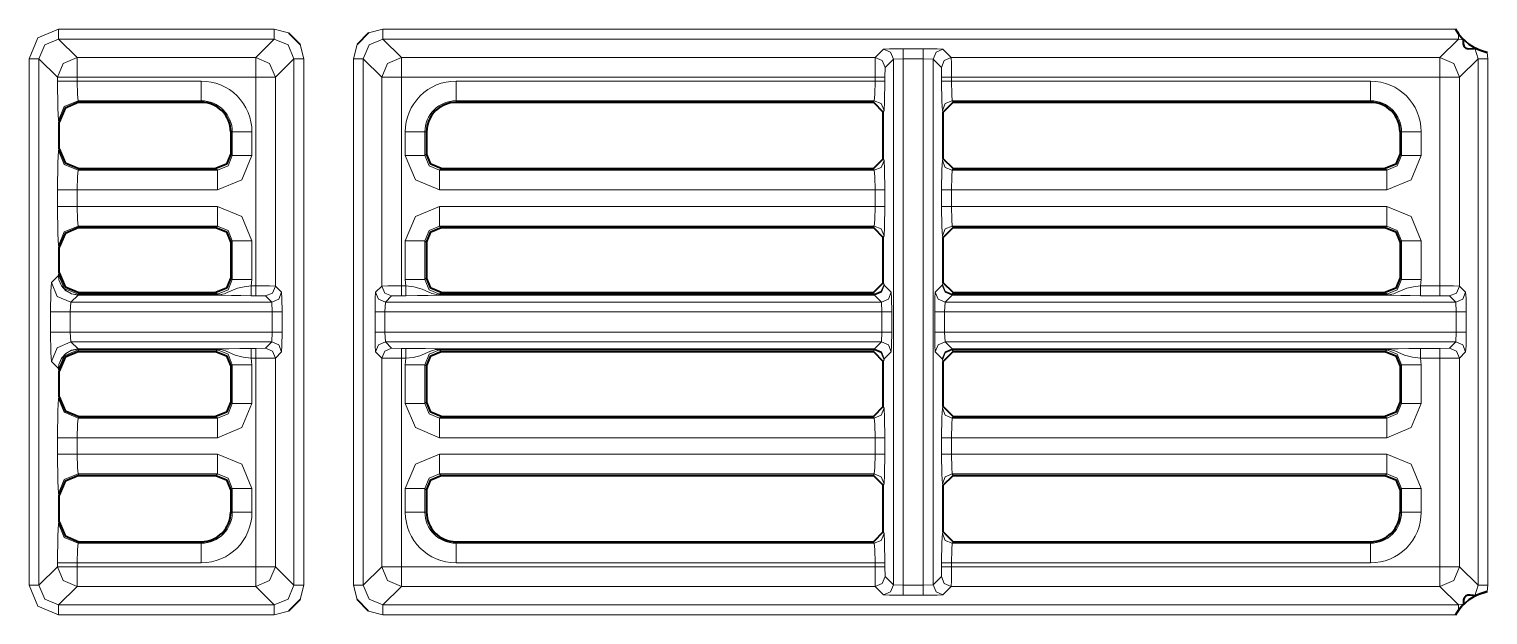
# Model space of a CAD drawing. Header units: millimetres. Extents: x 0 to 2941, y -405 to 1422.
# Drawn here: x 269.3 to 343.6, y 915.7 to 945.5 of the extents above; entities that cross this region are included whole.
import ezdxf

# ---------------------------------------------------------------- set-up
doc = ezdxf.new("R2010")
doc.units = ezdxf.units.MM
doc.layers.add('FINE', color=9, linetype='Continuous')
doc.layers.add('OUTLINE', color=7, linetype='Continuous')

msp = doc.modelspace()

# ---------------------------------------------------------------- linework, layer by layer
at = {"layer": 'FINE', "lineweight": 9}
for p, q in [((281.804, 945.477), (270.829, 945.477)), ((270.829, 944.977), (271.773, 944.034)), ((270.829, 944.977), (281.804, 944.977)), ((282.531, 945.289), (281.804, 945.477)), ((287.329, 945.477), (286.602, 945.289)), ((341.909, 945.477), (287.329, 945.477)), ((288.273, 944.034), (287.329, 944.977)), ((287.329, 944.977), (342.054, 944.977)), ((342.054, 944.977), (342.309, 944.944)), ((286.018, 944.705), (285.83, 943.978)), ((312.804, 944.454), (312.384, 944.034)), ((314.829, 944.479), (313.804, 944.479)), ((316.249, 944.034), (315.829, 944.454)), ((342.896, 944.517), (343.054, 943.978)), ((343.554, 943.978), (343.518, 944.301)), ((281.86, 943.034), (282.804, 943.978)), ((285.83, 943.978), (285.83, 917.203)), ((312.384, 944.034), (288.273, 944.034)), ((312.871, 943.034), (312.884, 943.534)), ((312.884, 943.534), (313.304, 943.954)), ((313.304, 943.954), (313.804, 943.979)), ((313.304, 943.954), (313.304, 917.227)), ((313.804, 943.979), (314.829, 943.979)), ((313.804, 917.202), (313.804, 943.979)), ((314.829, 943.979), (314.829, 917.202)), ((314.829, 943.979), (315.329, 943.954)), ((315.329, 943.954), (315.749, 943.534)), ((315.749, 943.534), (315.762, 943.034)), ((342.11, 943.034), (343.054, 943.978)), ((343.054, 943.978), (343.054, 917.203)), ((343.554, 917.203), (343.554, 943.978)), ((270.773, 942.839), (270.773, 943.034)), ((271.773, 943.034), (271.773, 942.839)), ((278.085, 942.839), (271.773, 942.839)), ((281.86, 932.415), (281.86, 943.034)), ((287.273, 943.034), (287.273, 932.415)), ((312.871, 942.839), (312.871, 943.034)), ((315.762, 943.034), (315.762, 942.839)), ((316.262, 942.839), (316.262, 943.034)), ((316.262, 943.034), (341.11, 943.034)), ((337.585, 942.839), (316.262, 942.839)), ((341.11, 943.034), (341.11, 932.428)), ((271.822, 941.84), (278.085, 941.84)), ((271.822, 941.84), (271.863, 941.759)), ((278.085, 941.84), (278.085, 941.759)), ((291.049, 941.84), (312.334, 941.84)), ((291.049, 941.759), (291.049, 941.84)), ((312.334, 941.84), (312.293, 941.759)), ((312.793, 941.258), (312.834, 941.341)), ((315.799, 941.341), (315.84, 941.258)), ((316.299, 941.84), (337.585, 941.84)), ((316.34, 941.759), (316.299, 941.84)), ((337.585, 941.84), (337.585, 941.759)), ((270.864, 940.758), (270.823, 940.841)), ((288.469, 940.258), (288.469, 939.055)), ((289.467, 940.258), (289.549, 940.258)), ((289.467, 939.055), (289.467, 940.258)), ((339.085, 940.258), (339.166, 940.258)), ((339.166, 940.258), (339.166, 939.055)), ((340.165, 939.055), (340.165, 940.258)), ((270.823, 939.305), (270.864, 939.387)), ((289.549, 939.136), (289.467, 939.055)), ((339.166, 939.055), (339.085, 939.136)), ((271.863, 938.388), (271.822, 938.306)), ((278.917, 938.306), (271.822, 938.306)), ((278.836, 938.388), (278.917, 938.306)), ((290.216, 938.306), (290.298, 938.388)), ((312.334, 938.306), (290.216, 938.306)), ((312.293, 938.388), (312.334, 938.306)), ((312.834, 938.805), (312.793, 938.887)), ((315.84, 938.887), (315.799, 938.805)), ((316.299, 938.306), (316.34, 938.388)), ((338.417, 938.306), (316.299, 938.306)), ((338.336, 938.388), (338.417, 938.306)), ((270.773, 936.467), (270.773, 937.307)), ((271.773, 937.307), (278.917, 937.307)), ((271.773, 937.307), (271.773, 936.467)), ((290.216, 937.307), (312.371, 937.307)), ((312.371, 937.307), (312.371, 936.467)), ((312.871, 936.467), (312.871, 937.307)), ((315.762, 937.307), (315.762, 936.467)), ((278.917, 936.467), (271.773, 936.467)), ((312.371, 936.467), (290.216, 936.467)), ((271.822, 935.469), (271.863, 935.387)), ((271.822, 935.469), (278.917, 935.469)), ((278.917, 935.469), (278.836, 935.387)), ((290.216, 935.469), (312.334, 935.469)), ((290.298, 935.387), (290.216, 935.469)), ((312.334, 935.469), (312.293, 935.387)), ((338.417, 935.469), (338.336, 935.387)), ((279.585, 934.638), (279.666, 934.72)), ((279.666, 934.72), (279.666, 932.755)), ((280.665, 932.755), (280.665, 934.72)), ((288.469, 934.72), (288.469, 932.755)), ((289.467, 934.72), (289.549, 934.638)), ((289.467, 932.755), (289.467, 934.72)), ((312.793, 934.887), (312.834, 934.969)), ((315.799, 934.969), (315.84, 934.887)), ((339.085, 934.638), (339.166, 934.72)), ((339.166, 934.72), (339.166, 932.755)), ((340.165, 932.755), (340.165, 934.72)), ((270.864, 934.388), (270.823, 934.47)), ((270.814, 932.956), (270.823, 933.005)), ((270.823, 933.005), (270.864, 933.087)), ((270.458, 932.6), (270.814, 932.956)), ((279.666, 932.755), (279.585, 932.836)), ((280.634, 932.428), (280.665, 932.755)), ((280.86, 932.428), (280.634, 932.428)), ((282.175, 932.1), (281.86, 932.415)), ((287.273, 932.415), (286.958, 932.1)), ((288.499, 932.428), (288.273, 932.428)), ((288.469, 932.755), (288.499, 932.428)), ((289.549, 932.836), (289.467, 932.755)), ((312.834, 932.505), (312.793, 932.587)), ((312.842, 932.457), (312.834, 932.505)), ((313.199, 932.1), (312.842, 932.457)), ((315.791, 932.457), (315.434, 932.1)), ((315.799, 932.505), (315.791, 932.457)), ((315.84, 932.587), (315.799, 932.505)), ((339.166, 932.755), (339.085, 932.836)), ((340.134, 932.428), (340.165, 932.755)), ((341.11, 932.428), (340.134, 932.428)), ((271.815, 931.957), (271.457, 931.6)), ((281.675, 931.6), (271.457, 931.6)), ((271.815, 931.957), (271.809, 931.957)), ((271.822, 932.006), (271.812, 931.974)), ((271.812, 931.974), (271.815, 931.974)), ((278.917, 931.974), (271.815, 931.974)), ((271.815, 931.957), (278.917, 931.957)), ((271.863, 932.087), (271.822, 932.006)), ((281.36, 931.915), (281.675, 931.6)), ((281.675, 931.6), (281.701, 931.1)), ((287.432, 931.1), (287.458, 931.6)), ((287.458, 931.6), (287.773, 931.915)), ((312.699, 931.6), (287.458, 931.6)), ((287.773, 931.915), (288.273, 931.928)), ((288.273, 931.928), (288.499, 931.928)), ((290.216, 932.006), (290.298, 932.087)), ((312.342, 931.974), (290.216, 931.974)), ((290.216, 931.957), (312.342, 931.957)), ((312.334, 932.006), (312.342, 931.974)), ((312.342, 931.957), (312.699, 931.6)), ((315.908, 931.1), (315.934, 931.6)), ((315.934, 931.6), (316.291, 931.957)), ((341.926, 931.6), (315.934, 931.6)), ((316.291, 931.974), (316.299, 932.006)), ((338.417, 931.974), (316.291, 931.974)), ((316.291, 931.957), (338.417, 931.957)), ((316.299, 932.006), (316.34, 932.087)), ((338.417, 932.006), (316.299, 932.006)), ((338.336, 932.087), (338.417, 932.006)), ((341.61, 931.915), (341.926, 931.6)), ((341.926, 931.6), (341.951, 931.1)), ((270.42, 930.074), (270.42, 931.1)), ((271.419, 931.1), (281.701, 931.1)), ((282.201, 930.074), (282.201, 931.1)), ((286.933, 931.1), (286.933, 930.074)), ((287.432, 931.1), (312.725, 931.1)), ((313.225, 930.074), (313.225, 931.1)), ((315.409, 931.1), (315.409, 930.074)), ((315.908, 931.1), (341.951, 931.1)), ((315.908, 930.074), (315.908, 931.1)), ((341.951, 931.1), (341.951, 930.074)), ((342.451, 930.074), (342.451, 931.1)), ((271.419, 930.074), (271.457, 929.575)), ((281.701, 930.074), (281.675, 929.575)), ((287.458, 929.575), (287.432, 930.074)), ((312.725, 930.074), (312.699, 929.575)), ((341.951, 930.074), (315.908, 930.074)), ((315.934, 929.575), (315.908, 930.074)), ((341.951, 930.074), (341.926, 929.575)), ((271.457, 929.575), (271.815, 929.218)), ((271.457, 929.575), (281.675, 929.575)), ((281.675, 929.575), (281.36, 929.259)), ((287.458, 929.575), (312.699, 929.575)), ((287.773, 929.259), (287.458, 929.575)), ((312.699, 929.575), (312.342, 929.218)), ((316.291, 929.218), (315.934, 929.575)), ((315.934, 929.575), (341.926, 929.575)), ((341.926, 929.575), (341.61, 929.259)), ((270.814, 928.219), (270.458, 928.575)), ((278.917, 929.218), (271.815, 929.218)), ((271.815, 929.201), (278.917, 929.201)), ((271.822, 929.169), (271.863, 929.087)), ((271.822, 929.169), (278.917, 929.169)), ((278.917, 929.169), (278.836, 929.087)), ((280.86, 929.247), (280.634, 929.247)), ((280.665, 928.42), (280.634, 928.747)), ((281.36, 929.259), (280.86, 929.247)), ((281.86, 928.76), (282.175, 929.075)), ((281.86, 918.147), (281.86, 928.76)), ((288.273, 929.247), (287.773, 929.259)), ((288.499, 929.247), (288.273, 929.247)), ((288.273, 928.747), (288.499, 928.747)), ((288.499, 928.747), (288.469, 928.42)), ((312.342, 929.218), (290.216, 929.218)), ((290.216, 929.201), (312.342, 929.201)), ((290.216, 929.169), (312.334, 929.169)), ((290.298, 929.087), (290.216, 929.169)), ((312.334, 929.169), (312.293, 929.087)), ((312.342, 929.201), (312.334, 929.169)), ((312.793, 928.587), (312.834, 928.669)), ((312.834, 928.669), (312.842, 928.718)), ((312.842, 928.718), (313.199, 929.075)), ((315.799, 928.669), (315.84, 928.587)), ((338.417, 929.218), (316.291, 929.218)), ((316.291, 929.201), (338.417, 929.201)), ((316.299, 929.169), (316.291, 929.201)), ((316.34, 929.087), (316.299, 929.169)), ((316.299, 929.169), (338.417, 929.169)), ((338.417, 929.169), (338.336, 929.087)), ((341.11, 929.247), (340.134, 929.247)), ((340.134, 928.747), (341.11, 928.747)), ((340.165, 928.42), (340.134, 928.747)), ((341.61, 929.259), (341.11, 929.247)), ((342.11, 928.76), (342.425, 929.075)), ((342.11, 918.147), (342.11, 928.76)), ((270.823, 928.17), (270.814, 928.219)), ((270.864, 928.088), (270.823, 928.17)), ((279.585, 928.339), (279.666, 928.42)), ((288.469, 928.42), (288.469, 926.455)), ((289.467, 928.42), (289.549, 928.339)), ((339.085, 928.339), (339.166, 928.42)), ((339.166, 928.42), (339.166, 926.455)), ((340.165, 926.455), (340.165, 928.42)), ((270.823, 926.705), (270.864, 926.787)), ((339.166, 926.455), (339.085, 926.536)), ((271.863, 925.787), (271.822, 925.706)), ((312.293, 925.787), (312.334, 925.706)), ((312.834, 926.205), (312.793, 926.287)), ((315.84, 926.287), (315.799, 926.205)), ((316.299, 925.706), (316.34, 925.787)), ((338.417, 925.706), (316.299, 925.706)), ((338.336, 925.787), (338.417, 925.706)), ((270.773, 923.867), (270.773, 924.707)), ((271.773, 924.707), (271.773, 923.867)), ((271.773, 924.707), (278.917, 924.707)), ((290.216, 924.707), (312.371, 924.707)), ((312.871, 923.867), (312.871, 924.707)), ((315.762, 924.707), (315.762, 923.867)), ((316.262, 923.867), (316.262, 924.707)), ((278.917, 923.867), (271.773, 923.867)), ((338.417, 923.867), (316.262, 923.867)), ((271.822, 922.869), (271.863, 922.787)), ((271.822, 922.869), (278.917, 922.869)), ((278.917, 922.869), (278.836, 922.787)), ((290.216, 922.869), (312.334, 922.869)), ((290.298, 922.787), (290.216, 922.869)), ((312.334, 922.869), (312.293, 922.787)), ((316.34, 922.787), (316.299, 922.869)), ((270.864, 921.787), (270.823, 921.87)), ((279.585, 922.038), (279.666, 922.12)), ((279.666, 922.12), (279.666, 920.922)), ((288.469, 922.12), (288.469, 920.922)), ((289.467, 922.12), (289.549, 922.038)), ((289.467, 920.922), (289.467, 922.12)), ((312.793, 922.288), (312.834, 922.369)), ((315.799, 922.369), (315.84, 922.288)), ((339.085, 922.038), (339.166, 922.12)), ((339.166, 922.12), (339.166, 920.922)), ((340.165, 920.922), (340.165, 922.12)), ((270.823, 920.34), (270.864, 920.422)), ((279.666, 920.922), (279.585, 920.922)), ((289.549, 920.922), (289.467, 920.922)), ((339.166, 920.922), (339.085, 920.922)), ((312.834, 919.84), (312.793, 919.922)), ((315.84, 919.922), (315.799, 919.84)), ((271.863, 919.422), (271.822, 919.341)), ((291.049, 919.341), (291.049, 919.422)), ((312.334, 919.341), (291.049, 919.341)), ((312.293, 919.422), (312.334, 919.341)), ((316.299, 919.341), (316.34, 919.422)), ((337.585, 919.341), (316.299, 919.341)), ((337.585, 919.422), (337.585, 919.341)), ((271.773, 918.342), (278.085, 918.342)), ((271.773, 918.342), (271.773, 918.147)), ((291.049, 918.342), (312.371, 918.342)), ((312.371, 918.342), (312.371, 918.147)), ((312.871, 918.147), (312.871, 918.342)), ((315.762, 918.342), (315.762, 918.147)), ((316.262, 918.342), (337.585, 918.342)), ((316.262, 918.147), (316.262, 918.342)), ((280.86, 918.147), (271.773, 918.147)), ((287.273, 918.147), (286.33, 917.203)), ((312.884, 917.647), (312.871, 918.147)), ((313.304, 917.227), (312.884, 917.647)), ((315.762, 918.147), (315.749, 917.647)), ((343.054, 917.203), (342.11, 918.147)), ((271.773, 917.147), (270.829, 916.204)), ((271.773, 917.147), (280.86, 917.147)), ((280.86, 917.147), (281.804, 916.204)), ((283.115, 916.476), (283.303, 917.203)), ((285.83, 917.203), (286.018, 916.476)), ((287.329, 916.204), (288.273, 917.147)), ((288.273, 917.147), (312.384, 917.147)), ((312.384, 917.147), (312.804, 916.727)), ((313.804, 917.202), (313.304, 917.227)), ((314.829, 917.202), (313.804, 917.202)), ((315.329, 917.227), (314.829, 917.202)), ((315.829, 916.727), (316.249, 917.147)), ((343.054, 917.203), (342.896, 916.664)), ((343.518, 916.88), (343.554, 917.203)), ((281.804, 916.204), (270.829, 916.204)), ((342.054, 916.204), (287.329, 916.204)), ((270.829, 915.704), (281.804, 915.704)), ((281.804, 915.704), (282.531, 915.892)), ((286.602, 915.892), (287.329, 915.704)), ((287.329, 915.704), (341.909, 915.704))]:
    msp.add_line(p, q, dxfattribs=at)
for points in [[(270.829, 915.704), (269.769, 916.143), (269.329, 917.203), (269.329, 943.978), (269.769, 945.038), (270.829, 945.477)], [(269.829, 943.978), (270.122, 944.685), (270.829, 944.977)], [(270.829, 945.477), (270.829, 945.128), (270.829, 944.977)], [(281.804, 944.977), (280.86, 944.034), (271.773, 944.034)], [(281.804, 945.477), (281.804, 945.128), (281.804, 944.977)], [(281.804, 944.977), (282.511, 944.685), (282.804, 943.978)], [(286.33, 943.978), (286.622, 944.685), (287.329, 944.977)], [(287.329, 945.477), (287.329, 945.128), (287.329, 944.977)], [(342.054, 944.977), (341.11, 944.034), (316.249, 944.034)], [(342.054, 945.255), (342.054, 945.056), (342.054, 944.977)], [(283.303, 917.203), (283.303, 943.978), (283.115, 944.705)], [(313.804, 944.479), (313.106, 944.472), (312.804, 944.454)], [(313.304, 943.954), (313.157, 944.307), (312.804, 944.454)], [(313.804, 943.979), (313.804, 944.328), (313.804, 944.479)], [(314.829, 943.979), (314.829, 944.328), (314.829, 944.479)], [(315.829, 944.454), (315.527, 944.472), (314.829, 944.479)], [(315.329, 943.954), (315.476, 944.307), (315.829, 944.454)], [(269.829, 943.978), (269.678, 943.978), (269.329, 943.978)], [(270.773, 943.034), (269.829, 943.978), (269.829, 917.203)], [(270.773, 943.034), (271.066, 943.741), (271.773, 944.034)], [(271.773, 944.034), (271.773, 943.732), (271.773, 943.034)], [(281.86, 943.034), (281.567, 943.741), (280.86, 944.034)], [(280.86, 944.034), (280.86, 943.732), (280.86, 943.034)], [(282.804, 943.978), (282.804, 917.203), (281.86, 918.147)], [(282.804, 943.978), (282.954, 943.978), (283.303, 943.978)], [(285.83, 943.978), (286.179, 943.978), (286.33, 943.978)], [(286.33, 917.203), (286.33, 943.978), (287.273, 943.034)], [(288.273, 944.034), (287.566, 943.741), (287.273, 943.034)], [(288.273, 944.034), (288.273, 943.732), (288.273, 943.034)], [(312.384, 944.034), (312.375, 943.732), (312.371, 943.034)], [(312.884, 943.534), (312.737, 943.887), (312.384, 944.034)], [(315.749, 917.647), (315.329, 917.227), (315.329, 943.954)], [(315.749, 943.534), (315.896, 943.887), (316.249, 944.034)], [(316.262, 943.034), (316.258, 943.732), (316.249, 944.034)], [(341.11, 944.034), (341.11, 943.732), (341.11, 943.034), (341.808, 943.034), (342.11, 943.034)], [(342.11, 943.034), (341.817, 943.741), (341.11, 944.034)], [(343.054, 943.978), (343.205, 943.978), (343.554, 943.978)], [(270.773, 943.034), (271.075, 943.034), (271.773, 943.034)], [(270.773, 942.839), (271.075, 942.839), (271.773, 942.839)], [(270.823, 940.841), (270.787, 941.462), (270.773, 942.839)], [(271.773, 943.034), (280.86, 943.034), (280.86, 932.428)], [(271.773, 942.839), (271.787, 942.15), (271.822, 941.84)], [(278.085, 941.84), (278.085, 942.15), (278.085, 942.839)], [(280.86, 943.034), (281.558, 943.034), (281.86, 943.034)], [(287.273, 943.034), (287.575, 943.034), (288.273, 943.034)], [(288.273, 932.428), (288.273, 943.034), (312.371, 943.034)], [(291.049, 942.839), (291.049, 942.15), (291.049, 941.84)], [(312.371, 942.839), (312.36, 942.15), (312.334, 941.84)], [(312.871, 943.034), (312.72, 943.034), (312.371, 943.034)], [(312.871, 942.839), (312.72, 942.839), (312.371, 942.839)], [(312.834, 941.341), (312.86, 941.806), (312.871, 942.839)], [(315.762, 943.034), (315.913, 943.034), (316.262, 943.034)], [(315.762, 942.839), (315.913, 942.839), (316.262, 942.839)], [(315.762, 942.839), (315.773, 941.806), (315.799, 941.341)], [(316.299, 941.84), (316.273, 942.15), (316.262, 942.839)], [(337.585, 942.839), (337.585, 942.15), (337.585, 941.84)], [(342.425, 932.1), (342.11, 932.415), (342.11, 943.034)], [(270.823, 940.841), (271.116, 941.547), (271.822, 941.84)], [(312.834, 941.341), (312.687, 941.693), (312.334, 941.84)], [(315.799, 941.341), (315.946, 941.693), (316.299, 941.84)], [(279.585, 940.258), (279.666, 940.258), (279.666, 939.055), (279.585, 939.136)], [(279.666, 940.258), (279.976, 940.258), (280.665, 940.258)], [(288.469, 940.258), (289.157, 940.258), (289.467, 940.258)], [(339.166, 940.258), (339.476, 940.258), (340.165, 940.258)], [(270.773, 937.307), (270.787, 938.684), (270.823, 939.305)], [(270.823, 939.305), (271.116, 938.599), (271.822, 938.306)], [(279.666, 939.055), (279.448, 938.524), (278.917, 938.306)], [(278.917, 937.307), (280.153, 937.819), (280.665, 939.055)], [(279.666, 939.055), (279.976, 939.055), (280.665, 939.055)], [(288.469, 939.055), (289.157, 939.055), (289.467, 939.055)], [(288.469, 939.055), (288.98, 937.819), (290.216, 937.307)], [(290.216, 938.306), (289.685, 938.524), (289.467, 939.055)], [(316.262, 937.307), (338.417, 937.307), (339.653, 937.819), (340.165, 939.055)], [(339.166, 939.055), (338.948, 938.524), (338.417, 938.306)], [(339.166, 939.055), (339.476, 939.055), (340.165, 939.055)], [(271.822, 938.306), (271.787, 937.996), (271.773, 937.307)], [(278.917, 937.307), (278.917, 937.996), (278.917, 938.306)], [(290.216, 938.306), (290.216, 937.996), (290.216, 937.307)], [(312.334, 938.306), (312.687, 938.452), (312.834, 938.805)], [(312.334, 938.306), (312.36, 937.996), (312.371, 937.307)], [(312.871, 937.307), (312.86, 938.34), (312.834, 938.805)], [(315.799, 938.805), (315.773, 938.34), (315.762, 937.307)], [(315.799, 938.805), (315.946, 938.452), (316.299, 938.306)], [(316.262, 937.307), (316.273, 937.996), (316.299, 938.306)], [(338.417, 938.306), (338.417, 937.996), (338.417, 937.307)], [(270.773, 937.307), (271.075, 937.307), (271.773, 937.307)], [(312.871, 937.307), (312.72, 937.307), (312.371, 937.307)], [(315.762, 937.307), (315.913, 937.307), (316.262, 937.307)], [(338.417, 936.467), (316.262, 936.467), (316.262, 937.307)], [(270.773, 936.467), (271.075, 936.467), (271.773, 936.467)], [(270.823, 934.47), (270.787, 935.091), (270.773, 936.467)], [(271.773, 936.467), (271.787, 935.779), (271.822, 935.469)], [(278.917, 936.467), (278.917, 935.779), (278.917, 935.469)], [(280.665, 934.72), (280.153, 935.956), (278.917, 936.467)], [(290.216, 936.467), (288.98, 935.956), (288.469, 934.72)], [(290.216, 936.467), (290.216, 935.779), (290.216, 935.469)], [(312.371, 936.467), (312.36, 935.779), (312.334, 935.469)], [(312.871, 936.467), (312.72, 936.467), (312.371, 936.467)], [(312.834, 934.969), (312.86, 935.435), (312.871, 936.467)], [(315.762, 936.467), (315.913, 936.467), (316.262, 936.467)], [(315.762, 936.467), (315.773, 935.435), (315.799, 934.969)], [(316.299, 935.469), (316.273, 935.779), (316.262, 936.467)], [(338.417, 936.467), (338.417, 935.779), (338.417, 935.469)], [(340.165, 934.72), (339.653, 935.956), (338.417, 936.467)], [(270.823, 934.47), (271.116, 935.176), (271.822, 935.469)], [(278.917, 935.469), (279.448, 935.251), (279.666, 934.72)], [(289.467, 934.72), (289.685, 935.251), (290.216, 935.469)], [(312.834, 934.969), (312.687, 935.322), (312.334, 935.469)], [(316.299, 935.469), (315.946, 935.322), (315.799, 934.969)], [(316.34, 935.387), (316.299, 935.469), (338.417, 935.469)], [(338.417, 935.469), (338.948, 935.251), (339.166, 934.72)], [(280.665, 934.72), (279.976, 934.72), (279.666, 934.72)], [(289.467, 934.72), (289.157, 934.72), (288.469, 934.72)], [(340.165, 934.72), (339.476, 934.72), (339.166, 934.72)], [(270.823, 933.005), (271.116, 932.299), (271.822, 932.006)], [(270.42, 931.1), (270.431, 932.147), (270.458, 932.6)], [(270.458, 932.6), (270.751, 931.893), (271.457, 931.6)], [(270.814, 932.956), (270.814, 932.932), (270.838, 932.738), (270.966, 932.427), (271.188, 932.178), (271.48, 932.015), (271.809, 931.957)], [(270.814, 932.956), (270.814, 932.932), (270.839, 932.74), (270.967, 932.435), (271.19, 932.19), (271.482, 932.031), (271.812, 931.974)], [(279.666, 932.755), (279.448, 932.224), (278.917, 932.006)], [(280.634, 932.428), (280.27, 932.385), (279.927, 932.307), (279.409, 932.082), (279.272, 932.031), (279.166, 932.002), (279.02, 931.979), (278.95, 931.974), (278.917, 931.974)], [(280.665, 932.755), (279.976, 932.755), (279.666, 932.755)], [(280.634, 931.928), (280.634, 932.079), (280.634, 932.428)], [(280.86, 931.928), (280.86, 932.079), (280.86, 932.428)], [(281.86, 932.415), (281.558, 932.424), (280.86, 932.428)], [(281.36, 931.915), (281.713, 932.062), (281.86, 932.415)], [(288.273, 932.428), (287.575, 932.424), (287.273, 932.415)], [(287.773, 931.915), (287.42, 932.062), (287.273, 932.415)], [(288.273, 931.928), (288.273, 932.079), (288.273, 932.428)], [(289.467, 932.755), (289.157, 932.755), (288.469, 932.755)], [(288.499, 931.928), (288.499, 932.079), (288.499, 932.428)], [(290.216, 931.974), (290.146, 931.976), (290.059, 931.985), (289.82, 932.045), (289.32, 932.267), (288.906, 932.378), (288.499, 932.428)], [(290.216, 932.006), (289.685, 932.224), (289.467, 932.755)], [(312.834, 932.505), (312.687, 932.153), (312.334, 932.006)], [(312.842, 932.457), (312.695, 932.104), (312.342, 931.957)], [(312.842, 932.457), (312.694, 932.117), (312.342, 931.974)], [(316.291, 931.974), (315.939, 932.117), (315.791, 932.457)], [(316.291, 931.957), (315.938, 932.104), (315.791, 932.457)], [(316.299, 932.006), (315.946, 932.153), (315.799, 932.505)], [(339.166, 932.755), (338.948, 932.224), (338.417, 932.006)], [(340.134, 932.428), (339.77, 932.385), (339.427, 932.307), (338.909, 932.082), (338.773, 932.031), (338.666, 932.002), (338.52, 931.979), (338.45, 931.974), (338.417, 931.974)], [(340.165, 932.755), (339.476, 932.755), (339.166, 932.755)], [(340.134, 932.428), (340.134, 932.079), (340.134, 931.928)], [(341.11, 932.428), (341.11, 932.079), (341.11, 931.928)], [(342.11, 932.415), (341.808, 932.424), (341.11, 932.428)], [(342.11, 932.415), (341.964, 932.062), (341.61, 931.915)], [(271.457, 931.6), (271.419, 931.1), (271.419, 930.074)], [(271.809, 931.957), (271.81, 931.962), (271.812, 931.974)], [(271.815, 931.974), (271.815, 931.962), (271.815, 931.957)], [(278.836, 932.087), (278.917, 932.006), (271.822, 932.006)], [(278.917, 932.006), (278.917, 931.995), (278.917, 931.974)], [(278.917, 931.957), (278.917, 931.962), (278.917, 931.974)], [(278.917, 931.957), (278.93, 931.957), (278.957, 931.957), (279.016, 931.956), (279.065, 931.954), (279.139, 931.952), (279.633, 931.937), (280.104, 931.931), (280.634, 931.928)], [(280.634, 931.928), (280.86, 931.928), (281.36, 931.915)], [(281.675, 931.6), (282.029, 931.747), (282.175, 932.1)], [(282.201, 931.1), (282.193, 931.798), (282.175, 932.1)], [(286.958, 932.1), (286.94, 931.798), (286.933, 931.1)], [(287.458, 931.6), (287.105, 931.747), (286.958, 932.1)], [(288.499, 931.928), (289.091, 931.931), (289.639, 931.941), (290.047, 931.953), (290.155, 931.957), (290.189, 931.957), (290.216, 931.957)], [(312.293, 932.087), (312.334, 932.006), (290.216, 932.006)], [(290.216, 932.006), (290.216, 931.995), (290.216, 931.974)], [(290.216, 931.957), (290.216, 931.962), (290.216, 931.974)], [(312.342, 931.974), (312.342, 931.962), (312.342, 931.957)], [(313.199, 932.1), (313.053, 931.747), (312.699, 931.6)], [(312.699, 931.6), (312.725, 931.1), (312.725, 930.074)], [(313.225, 931.1), (313.217, 931.798), (313.199, 932.1)], [(315.434, 932.1), (315.416, 931.798), (315.409, 931.1)], [(315.934, 931.6), (315.581, 931.747), (315.434, 932.1)], [(316.291, 931.957), (316.291, 931.962), (316.291, 931.974)], [(338.417, 932.006), (338.417, 931.995), (338.417, 931.974)], [(338.417, 931.974), (338.417, 931.962), (338.417, 931.957)], [(338.417, 931.957), (338.43, 931.957), (338.457, 931.957), (338.516, 931.956), (338.565, 931.954), (338.639, 931.952), (339.133, 931.937), (339.604, 931.931), (340.134, 931.928)], [(340.134, 931.928), (341.11, 931.928), (341.61, 931.915)], [(342.425, 932.1), (342.279, 931.747), (341.926, 931.6)], [(342.451, 931.1), (342.444, 931.798), (342.425, 932.1)], [(270.42, 931.1), (270.721, 931.1), (271.419, 931.1)], [(281.701, 931.1), (281.701, 930.074), (271.419, 930.074)], [(281.701, 931.1), (282.05, 931.1), (282.201, 931.1)], [(287.432, 931.1), (287.083, 931.1), (286.933, 931.1)], [(312.725, 930.074), (287.432, 930.074), (287.432, 931.1)], [(313.225, 931.1), (313.074, 931.1), (312.725, 931.1)], [(315.908, 931.1), (315.56, 931.1), (315.409, 931.1)], [(342.451, 931.1), (342.3, 931.1), (341.951, 931.1)], [(270.42, 930.074), (270.721, 930.074), (271.419, 930.074)], [(270.458, 928.575), (270.431, 929.028), (270.42, 930.074)], [(281.701, 930.074), (282.05, 930.074), (282.201, 930.074)], [(282.175, 929.075), (282.193, 929.377), (282.201, 930.074)], [(287.432, 930.074), (287.083, 930.074), (286.933, 930.074)], [(286.933, 930.074), (286.94, 929.377), (286.958, 929.075)], [(313.225, 930.074), (313.074, 930.074), (312.725, 930.074)], [(313.199, 929.075), (313.217, 929.377), (313.225, 930.074)], [(315.908, 930.074), (315.56, 930.074), (315.409, 930.074)], [(315.409, 930.074), (315.416, 929.377), (315.434, 929.075)], [(342.451, 930.074), (342.3, 930.074), (341.951, 930.074)], [(342.425, 929.075), (342.444, 929.377), (342.451, 930.074)], [(270.458, 928.575), (270.751, 929.282), (271.457, 929.575)], [(282.175, 929.075), (282.029, 929.428), (281.675, 929.575)], [(287.458, 929.575), (287.105, 929.428), (286.958, 929.075)], [(313.199, 929.075), (313.053, 929.428), (312.699, 929.575)], [(315.934, 929.575), (315.581, 929.428), (315.434, 929.075)], [(342.425, 929.075), (342.279, 929.428), (341.926, 929.575)], [(270.814, 928.219), (270.814, 928.243), (270.839, 928.434), (270.967, 928.74), (271.19, 928.985), (271.482, 929.144), (271.812, 929.201), (271.81, 929.212), (271.809, 929.218), (271.815, 929.218)], [(270.814, 928.219), (270.814, 928.243), (270.838, 928.437), (270.966, 928.747), (271.188, 928.997), (271.48, 929.159), (271.809, 929.218)], [(270.823, 928.17), (271.116, 928.876), (271.822, 929.169)], [(271.815, 929.201), (271.812, 929.201), (271.822, 929.169)], [(271.815, 929.218), (271.815, 929.213), (271.815, 929.201)], [(280.634, 929.247), (280.042, 929.244), (279.494, 929.234), (279.086, 929.221), (278.978, 929.218), (278.944, 929.218), (278.917, 929.218)], [(278.917, 929.201), (278.917, 929.213), (278.917, 929.218)], [(278.917, 929.201), (278.988, 929.199), (279.074, 929.189), (279.314, 929.13), (279.813, 928.908), (280.227, 928.797), (280.634, 928.747)], [(278.917, 929.201), (278.917, 929.179), (278.917, 929.169)], [(278.917, 929.169), (279.448, 928.951), (279.666, 928.42)], [(280.634, 928.747), (280.634, 929.096), (280.634, 929.247)], [(280.634, 928.747), (280.86, 928.747), (280.86, 918.147)], [(280.86, 928.747), (280.86, 929.096), (280.86, 929.247)], [(280.86, 928.747), (281.558, 928.75), (281.86, 928.76)], [(281.86, 928.76), (281.713, 929.113), (281.36, 929.259)], [(286.958, 929.075), (287.273, 928.76), (287.273, 918.147)], [(287.773, 929.259), (287.42, 929.113), (287.273, 928.76)], [(287.273, 928.76), (287.575, 928.75), (288.273, 928.747)], [(288.273, 929.247), (288.273, 929.096), (288.273, 928.747)], [(312.371, 918.147), (288.273, 918.147), (288.273, 928.747)], [(288.499, 929.247), (288.499, 929.096), (288.499, 928.747)], [(290.216, 929.218), (290.204, 929.218), (290.176, 929.218), (290.117, 929.219), (290.068, 929.221), (289.994, 929.223), (289.5, 929.237), (289.029, 929.244), (288.499, 929.247)], [(288.499, 928.747), (288.863, 928.79), (289.206, 928.868), (289.724, 929.092), (289.861, 929.144), (289.968, 929.173), (290.113, 929.196), (290.183, 929.2), (290.216, 929.201)], [(289.467, 928.42), (289.685, 928.951), (290.216, 929.169)], [(290.216, 929.218), (290.216, 929.213), (290.216, 929.201)], [(290.216, 929.201), (290.216, 929.179), (290.216, 929.169)], [(312.834, 928.669), (312.687, 929.022), (312.334, 929.169)], [(312.842, 928.718), (312.695, 929.071), (312.342, 929.218)], [(312.342, 929.218), (312.342, 929.213), (312.342, 929.201)], [(312.842, 928.718), (312.694, 929.058), (312.342, 929.201)], [(315.434, 929.075), (315.791, 928.718), (315.799, 928.669)], [(316.291, 929.218), (315.938, 929.071), (315.791, 928.718)], [(316.291, 929.201), (315.939, 929.058), (315.791, 928.718)], [(316.299, 929.169), (315.946, 929.022), (315.799, 928.669)], [(341.11, 928.747), (341.11, 918.147), (316.262, 918.147)], [(316.291, 929.201), (316.291, 929.213), (316.291, 929.218)], [(340.134, 929.247), (339.542, 929.244), (338.994, 929.234), (338.586, 929.221), (338.478, 929.218), (338.444, 929.218), (338.417, 929.218)], [(338.417, 929.201), (338.417, 929.213), (338.417, 929.218)], [(338.417, 929.201), (338.417, 929.179), (338.417, 929.169)], [(338.417, 929.201), (338.487, 929.199), (338.574, 929.189), (338.814, 929.13), (339.314, 928.908), (339.727, 928.797), (340.134, 928.747)], [(338.417, 929.169), (338.948, 928.951), (339.166, 928.42)], [(340.134, 928.747), (340.134, 929.096), (340.134, 929.247)], [(341.11, 928.747), (341.11, 929.096), (341.11, 929.247)], [(341.11, 928.747), (341.808, 928.75), (342.11, 928.76)], [(342.11, 928.76), (341.964, 929.113), (341.61, 929.259)], [(278.917, 924.707), (280.153, 925.219), (280.665, 926.455), (280.665, 928.42)], [(279.666, 928.42), (279.666, 926.455), (279.585, 926.536)], [(280.665, 928.42), (279.976, 928.42), (279.666, 928.42)], [(289.467, 928.42), (289.157, 928.42), (288.469, 928.42)], [(289.549, 926.536), (289.467, 926.455), (289.467, 928.42)], [(340.165, 928.42), (339.476, 928.42), (339.166, 928.42)], [(270.773, 924.707), (270.787, 926.084), (270.823, 926.705)], [(270.823, 926.705), (271.116, 925.999), (271.822, 925.706)], [(279.666, 926.455), (279.448, 925.924), (278.917, 925.706)], [(280.665, 926.455), (279.976, 926.455), (279.666, 926.455)], [(289.467, 926.455), (289.157, 926.455), (288.469, 926.455)], [(288.469, 926.455), (288.98, 925.219), (290.216, 924.707)], [(290.216, 925.706), (289.685, 925.924), (289.467, 926.455)], [(316.262, 924.707), (338.417, 924.707), (339.653, 925.219), (340.165, 926.455)], [(339.166, 926.455), (338.948, 925.924), (338.417, 925.706)], [(340.165, 926.455), (339.476, 926.455), (339.166, 926.455)], [(271.822, 925.706), (271.787, 925.396), (271.773, 924.707)], [(278.836, 925.787), (278.917, 925.706), (271.822, 925.706)], [(278.917, 925.706), (278.917, 925.396), (278.917, 924.707)], [(312.334, 925.706), (290.216, 925.706), (290.298, 925.787)], [(290.216, 925.706), (290.216, 925.396), (290.216, 924.707)], [(312.334, 925.706), (312.687, 925.853), (312.834, 926.205)], [(312.334, 925.706), (312.36, 925.396), (312.371, 924.707)], [(312.871, 924.707), (312.86, 925.74), (312.834, 926.205)], [(315.799, 926.205), (315.773, 925.74), (315.762, 924.707)], [(315.799, 926.205), (315.946, 925.853), (316.299, 925.706)], [(316.262, 924.707), (316.273, 925.396), (316.299, 925.706)], [(338.417, 925.706), (338.417, 925.396), (338.417, 924.707)], [(270.773, 924.707), (271.075, 924.707), (271.773, 924.707)], [(312.371, 924.707), (312.371, 923.867), (290.216, 923.867), (288.98, 923.356), (288.469, 922.12)], [(312.371, 924.707), (312.72, 924.707), (312.871, 924.707)], [(315.762, 924.707), (315.913, 924.707), (316.262, 924.707)], [(270.773, 923.867), (271.075, 923.867), (271.773, 923.867)], [(270.823, 921.87), (270.787, 922.491), (270.773, 923.867)], [(271.773, 923.867), (271.787, 923.179), (271.822, 922.869)], [(278.917, 922.869), (278.917, 923.179), (278.917, 923.867)], [(280.665, 920.922), (280.665, 922.12), (280.153, 923.356), (278.917, 923.867)], [(290.216, 923.867), (290.216, 923.179), (290.216, 922.869)], [(312.371, 923.867), (312.36, 923.179), (312.334, 922.869)], [(312.871, 923.867), (312.72, 923.867), (312.371, 923.867)], [(312.834, 922.369), (312.86, 922.835), (312.871, 923.867)], [(316.262, 923.867), (315.913, 923.867), (315.762, 923.867)], [(315.762, 923.867), (315.773, 922.835), (315.799, 922.369)], [(316.299, 922.869), (316.273, 923.179), (316.262, 923.867)], [(338.417, 923.867), (338.417, 923.179), (338.417, 922.869)], [(340.165, 922.12), (339.653, 923.356), (338.417, 923.867)], [(270.823, 921.87), (271.116, 922.576), (271.822, 922.869)], [(278.917, 922.869), (279.448, 922.651), (279.666, 922.12)], [(289.467, 922.12), (289.685, 922.651), (290.216, 922.869)], [(312.834, 922.369), (312.687, 922.722), (312.334, 922.869)], [(316.299, 922.869), (315.946, 922.722), (315.799, 922.369)], [(316.299, 922.869), (338.417, 922.869), (338.336, 922.787)], [(338.417, 922.869), (338.948, 922.651), (339.166, 922.12)], [(279.666, 922.12), (279.976, 922.12), (280.665, 922.12)], [(288.469, 922.12), (289.157, 922.12), (289.467, 922.12)], [(340.165, 922.12), (339.476, 922.12), (339.166, 922.12)], [(280.665, 920.922), (279.976, 920.922), (279.666, 920.922)], [(289.467, 920.922), (289.157, 920.922), (288.469, 920.922)], [(339.166, 920.922), (339.476, 920.922), (340.165, 920.922)], [(270.773, 918.342), (270.787, 919.719), (270.823, 920.34)], [(271.822, 919.341), (271.116, 919.634), (270.823, 920.34)], [(312.334, 919.341), (312.687, 919.488), (312.834, 919.84)], [(312.871, 918.342), (312.86, 919.375), (312.834, 919.84)], [(315.799, 919.84), (315.773, 919.375), (315.762, 918.342)], [(315.799, 919.84), (315.946, 919.488), (316.299, 919.341)], [(271.822, 919.341), (271.787, 919.031), (271.773, 918.342)], [(278.085, 919.422), (278.085, 919.341), (271.822, 919.341)], [(278.085, 918.342), (278.085, 919.031), (278.085, 919.341)], [(291.049, 919.341), (291.049, 919.031), (291.049, 918.342)], [(312.334, 919.341), (312.36, 919.031), (312.371, 918.342)], [(316.262, 918.342), (316.273, 919.031), (316.299, 919.341)], [(337.585, 919.341), (337.585, 919.031), (337.585, 918.342)], [(269.829, 917.203), (270.773, 918.147), (270.773, 918.342)], [(271.773, 918.342), (271.075, 918.342), (270.773, 918.342)], [(312.371, 918.342), (312.72, 918.342), (312.871, 918.342)], [(315.762, 918.342), (315.913, 918.342), (316.262, 918.342)], [(271.773, 918.147), (271.075, 918.147), (270.773, 918.147)], [(271.773, 917.147), (271.066, 917.44), (270.773, 918.147)], [(271.773, 918.147), (271.773, 917.449), (271.773, 917.147)], [(280.86, 917.147), (281.567, 917.44), (281.86, 918.147)], [(280.86, 918.147), (281.558, 918.147), (281.86, 918.147)], [(280.86, 918.147), (280.86, 917.449), (280.86, 917.147)], [(287.273, 918.147), (287.566, 917.44), (288.273, 917.147)], [(287.273, 918.147), (287.575, 918.147), (288.273, 918.147)], [(288.273, 918.147), (288.273, 917.449), (288.273, 917.147)], [(312.371, 918.147), (312.72, 918.147), (312.871, 918.147)], [(312.371, 918.147), (312.375, 917.449), (312.384, 917.147)], [(312.384, 917.147), (312.737, 917.294), (312.884, 917.647)], [(316.249, 917.147), (315.896, 917.294), (315.749, 917.647)], [(316.262, 918.147), (315.913, 918.147), (315.762, 918.147)], [(316.249, 917.147), (316.258, 917.449), (316.262, 918.147)], [(341.11, 918.147), (341.11, 917.449), (341.11, 917.147)], [(341.11, 917.147), (341.817, 917.44), (342.11, 918.147)], [(341.11, 918.147), (341.808, 918.147), (342.11, 918.147)], [(269.329, 917.203), (269.678, 917.203), (269.829, 917.203)], [(270.829, 916.204), (270.122, 916.496), (269.829, 917.203)], [(282.804, 917.203), (282.511, 916.496), (281.804, 916.204)], [(282.804, 917.203), (282.954, 917.203), (283.303, 917.203)], [(285.83, 917.203), (286.179, 917.203), (286.33, 917.203)], [(287.329, 916.204), (286.622, 916.496), (286.33, 917.203)], [(312.804, 916.727), (313.157, 916.874), (313.304, 917.227)], [(312.804, 916.727), (313.106, 916.709), (313.804, 916.702)], [(313.804, 916.702), (313.804, 916.852), (313.804, 917.202)], [(313.804, 916.702), (314.829, 916.702), (315.527, 916.709), (315.829, 916.727)], [(314.829, 916.702), (314.829, 916.852), (314.829, 917.202)], [(315.829, 916.727), (315.476, 916.874), (315.329, 917.227)], [(316.249, 917.147), (341.11, 917.147), (342.054, 916.204)], [(343.054, 917.203), (343.205, 917.203), (343.554, 917.203)], [(270.829, 916.204), (270.829, 916.052), (270.829, 915.704)], [(281.804, 916.204), (281.804, 916.052), (281.804, 915.704)], [(287.329, 916.204), (287.329, 916.052), (287.329, 915.704)], [(342.309, 916.237), (342.054, 916.204), (342.054, 916.125), (342.054, 915.926)]]:
    msp.add_lwpolyline(points, dxfattribs=at)
for points in [[(280.665, 939.055), (280.665, 940.258, 0.414218), (278.085, 942.838)], [(312.371, 943.034), (312.371, 942.839), (291.049, 942.839, 0.414223), (288.469, 940.258)], [(340.165, 940.258, 0.414199), (337.585, 942.838)], [(279.666, 940.258, 0.414206), (278.085, 941.84)], [(291.049, 941.84, 0.414222), (289.467, 940.258)], [(339.166, 940.258, 0.414182), (337.585, 941.84)], [(278.085, 919.341, 0.41419), (279.666, 920.922)], [(278.085, 918.342, 0.414209), (280.665, 920.922)], [(288.469, 920.922, 0.414204), (291.049, 918.342)], [(289.467, 920.922, 0.414237), (291.049, 919.341)], [(337.585, 919.341, 0.414214), (339.166, 920.922)], [(337.585, 918.342, 0.414228), (340.165, 920.922)]]:
    msp.add_lwpolyline(points, format="xyb", dxfattribs=at)
at = {"layer": 'OUTLINE', "lineweight": 40}
for p, q in [((282.531, 945.289), (283.115, 944.705)), ((286.602, 945.289), (286.018, 944.705)), ((271.863, 941.759), (278.085, 941.759)), ((291.049, 941.759), (312.293, 941.759)), ((312.293, 941.759), (312.793, 941.258)), ((312.793, 938.887), (312.793, 941.258)), ((315.84, 941.258), (316.34, 941.759)), ((315.84, 938.887), (315.84, 941.258)), ((316.34, 941.759), (337.585, 941.759)), ((270.864, 939.387), (270.864, 940.758)), ((289.549, 940.258), (289.549, 939.136)), ((339.085, 940.258), (339.085, 939.136)), ((271.863, 938.388), (278.836, 938.388)), ((290.298, 938.388), (312.293, 938.388)), ((312.793, 938.887), (312.293, 938.388)), ((316.34, 938.388), (315.84, 938.887)), ((316.34, 938.388), (338.336, 938.388)), ((271.863, 935.387), (278.836, 935.387)), ((290.298, 935.387), (312.293, 935.387)), ((312.293, 935.387), (312.793, 934.887)), ((279.585, 934.638), (279.585, 932.836)), ((289.549, 934.638), (289.549, 932.836)), ((312.793, 932.587), (312.793, 934.887)), ((270.864, 933.087), (270.864, 934.388)), ((312.793, 932.587), (312.293, 932.087)), ((316.34, 932.087), (315.84, 932.587)), ((271.863, 932.087), (278.836, 932.087)), ((290.298, 932.087), (312.293, 932.087)), ((316.34, 932.087), (338.336, 932.087)), ((271.863, 929.087), (278.836, 929.087)), ((290.298, 929.087), (312.293, 929.087)), ((312.293, 929.087), (312.793, 928.587)), ((312.793, 926.287), (312.793, 928.587)), ((270.864, 926.787), (270.864, 928.088)), ((289.549, 928.339), (289.549, 926.536)), ((339.085, 928.339), (339.085, 926.536)), ((271.863, 925.787), (278.836, 925.787)), ((290.298, 925.787), (312.293, 925.787)), ((312.793, 926.287), (312.293, 925.787)), ((316.34, 925.787), (315.84, 926.287)), ((316.34, 925.787), (338.336, 925.787)), ((271.863, 922.787), (278.836, 922.787)), ((290.298, 922.787), (312.293, 922.787)), ((312.293, 922.787), (312.793, 922.288)), ((279.585, 922.038), (279.585, 920.922)), ((289.549, 922.038), (289.549, 920.922)), ((312.793, 919.922), (312.793, 922.288)), ((339.085, 922.038), (339.085, 920.922)), ((270.864, 920.422), (270.864, 921.787)), ((312.793, 919.922), (312.293, 919.422)), ((316.34, 919.422), (315.84, 919.922)), ((271.863, 919.422), (278.085, 919.422)), ((291.049, 919.422), (312.293, 919.422)), ((316.34, 919.422), (337.585, 919.422)), ((283.115, 916.476), (282.531, 915.892)), ((286.602, 915.892), (286.018, 916.476)), ((341.909, 915.704), (342.054, 915.926))]:
    msp.add_line(p, q, dxfattribs=at)
for points in [[(342.309, 944.944), (342.297, 944.96), (342.251, 945.011), (342.137, 945.145), (342.054, 945.255), (341.909, 945.477)], [(342.309, 944.944), (342.302, 944.879), (342.307, 944.733), (342.336, 944.639), (342.391, 944.562), (342.404, 944.55), (342.411, 944.545), (342.413, 944.543), (342.416, 944.541), (342.419, 944.539), (342.421, 944.537), (342.425, 944.535), (342.432, 944.529), (342.452, 944.518), (342.495, 944.499), (342.593, 944.478), (342.848, 944.504), (342.896, 944.517)], [(343.518, 944.301), (343.277, 944.367), (343.093, 944.433), (342.962, 944.489), (342.912, 944.511), (342.896, 944.517)], [(271.863, 941.759), (271.157, 941.466), (270.864, 940.758)], [(279.585, 940.258), (279.585, 939.136), (279.365, 938.607), (278.836, 938.388)], [(270.864, 939.387), (271.157, 938.68), (271.863, 938.388)], [(290.298, 938.388), (289.768, 938.607), (289.549, 939.136)], [(339.085, 939.136), (338.865, 938.607), (338.336, 938.388)], [(271.863, 935.387), (271.157, 935.095), (270.864, 934.388)], [(278.836, 935.387), (279.365, 935.168), (279.585, 934.638)], [(289.549, 934.638), (289.768, 935.168), (290.298, 935.387)], [(315.84, 932.587), (315.84, 934.887), (316.34, 935.387)], [(316.34, 935.387), (338.336, 935.387), (338.865, 935.168), (339.085, 934.638)], [(339.085, 934.638), (339.085, 932.836), (338.865, 932.307), (338.336, 932.087)], [(270.864, 933.087), (271.157, 932.38), (271.863, 932.087)], [(279.585, 932.836), (279.365, 932.307), (278.836, 932.087)], [(290.298, 932.087), (289.768, 932.307), (289.549, 932.836)], [(271.863, 929.087), (271.157, 928.795), (270.864, 928.088)], [(278.836, 929.087), (279.365, 928.868), (279.585, 928.339)], [(289.549, 928.339), (289.768, 928.868), (290.298, 929.087)], [(315.84, 926.287), (315.84, 928.587), (316.34, 929.087)], [(316.34, 929.087), (338.336, 929.087), (338.865, 928.868), (339.085, 928.339)], [(279.585, 928.339), (279.585, 926.536), (279.365, 926.007), (278.836, 925.787)], [(270.864, 926.787), (271.157, 926.08), (271.863, 925.787)], [(290.298, 925.787), (289.768, 926.007), (289.549, 926.536)], [(339.085, 926.536), (338.865, 926.007), (338.336, 925.787)], [(271.863, 922.787), (271.157, 922.495), (270.864, 921.787)], [(278.836, 922.787), (279.365, 922.568), (279.585, 922.038)], [(289.549, 922.038), (289.768, 922.568), (290.298, 922.787)], [(315.84, 919.922), (315.84, 922.288), (316.34, 922.787)], [(316.34, 922.787), (338.336, 922.787), (338.865, 922.568), (339.085, 922.038)], [(270.864, 920.422), (271.157, 919.715), (271.863, 919.422)], [(342.896, 916.664), (342.822, 916.683), (342.652, 916.705), (342.541, 916.695), (342.446, 916.66), (342.431, 916.65), (342.424, 916.646), (342.421, 916.644), (342.419, 916.642), (342.417, 916.64), (342.415, 916.639), (342.412, 916.637), (342.408, 916.634), (342.399, 916.626), (342.381, 916.608), (342.351, 916.569), (342.312, 916.472), (342.309, 916.237)], [(342.896, 916.664), (342.915, 916.671), (342.98, 916.7), (343.146, 916.768), (343.365, 916.84), (343.518, 916.88)], [(342.054, 915.926), (342.188, 916.097), (342.267, 916.188), (342.301, 916.225), (342.309, 916.237)]]:
    msp.add_lwpolyline(points, dxfattribs=at)
for points in [[(341.909, 945.477, 0.207959), (343.518, 944.301)], [(279.585, 940.258, 0.414214), (278.085, 941.758)], [(291.049, 941.758, 0.414205), (289.549, 940.258)], [(339.085, 940.258, 0.414214), (337.585, 941.758)], [(278.085, 919.422, 0.414214), (279.585, 920.922)], [(289.549, 920.922, 0.414222), (291.049, 919.422)], [(337.585, 919.422, 0.414214), (339.085, 920.922)], [(343.518, 916.88, 0.207938), (341.909, 915.704)]]:
    msp.add_lwpolyline(points, format="xyb", dxfattribs=at)

doc.saveas('drawing.dxf')
